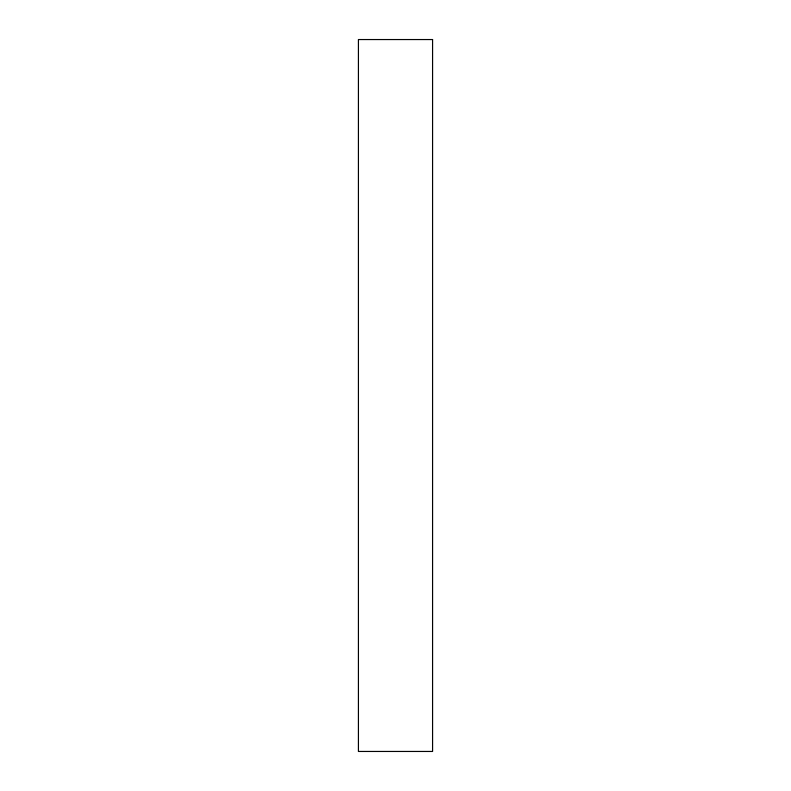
<?xml version="1.0" encoding="UTF-8"?>
<svg xmlns="http://www.w3.org/2000/svg" width="791" height="791" viewBox="0 0 791 791"><rect width="100%" height="100%" fill="white"/><g stroke="black" fill="none" stroke-linecap="round" stroke-linejoin="round"><path stroke-width="1.19" d="M432.578 39.55L358.422 39.55L358.422 751.45L432.578 751.45L432.578 39.55"/></g></svg>
